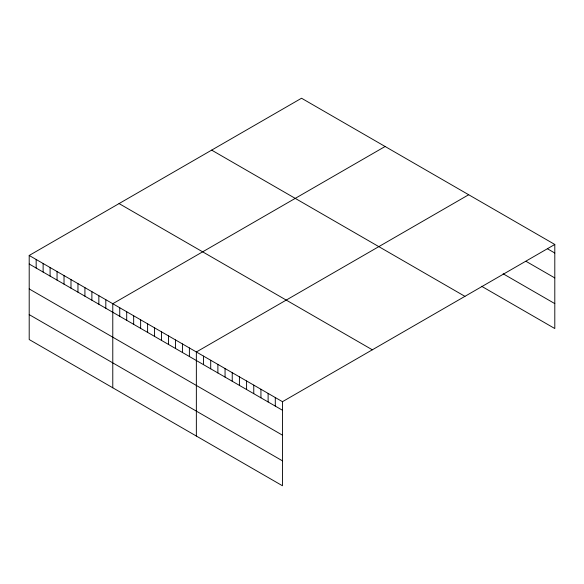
<?xml version="1.0" encoding="UTF-8"?>
<svg xmlns="http://www.w3.org/2000/svg" width="584" height="584" viewBox="0 0 584 584"><rect width="100%" height="100%" fill="white"/><g stroke="black" fill="none" stroke-linecap="round" stroke-linejoin="round"><path stroke-width="0.88" d="M29.2 255.463L282.466 401.69L282.466 485.764L29.2 339.538L29.2 255.463L301.534 98.236L554.8 244.462L554.8 328.536L481.603 286.277M385.111 146.489L112.778 303.724L112.778 387.791M468.689 194.742L196.355 351.977L196.355 436.051M282.466 401.69L554.8 244.462M547.624 248.872L554.8 253.018M526.096 261.362L554.8 277.933M503.131 273.779L554.8 303.614M211.663 150.125L464.93 296.344M119.07 203.582L372.337 349.801M29.2 264.019L282.466 410.245M29.2 288.941L282.466 435.168M29.2 314.623L282.466 460.842M275.29 397.543L275.29 406.099M268.114 393.404L268.114 401.96M260.938 389.258L260.938 397.814M253.763 385.119L253.763 393.674M246.587 380.972L246.587 389.528M239.411 376.833L239.411 385.389M232.235 372.687L232.235 381.243M225.059 368.548L225.059 377.103M217.883 364.401L217.883 372.957M210.707 360.262L210.707 368.818M203.531 356.116L203.531 364.671M189.391 347.954L189.391 356.51M182.427 343.932L182.427 352.488M175.463 339.91L175.463 348.466M168.499 335.888L168.499 344.443M161.534 331.865L161.534 340.421M154.57 327.85L154.57 336.399M147.606 323.828L147.606 332.384M140.635 319.806L140.635 328.361M133.67 315.783L133.67 324.339M126.706 311.761L126.706 320.317M119.742 307.739L119.742 316.294M105.813 299.702L105.813 308.257M98.849 295.679L98.849 304.235M91.885 291.657L91.885 300.212M84.921 287.635L84.921 296.19M77.957 283.612L77.957 292.168M70.992 279.59L70.992 288.146M64.021 275.575L64.021 284.131M57.057 271.553L57.057 280.108M50.093 267.53L50.093 276.086M43.128 263.508L43.128 272.064M36.164 259.486L36.164 268.041"/></g></svg>
